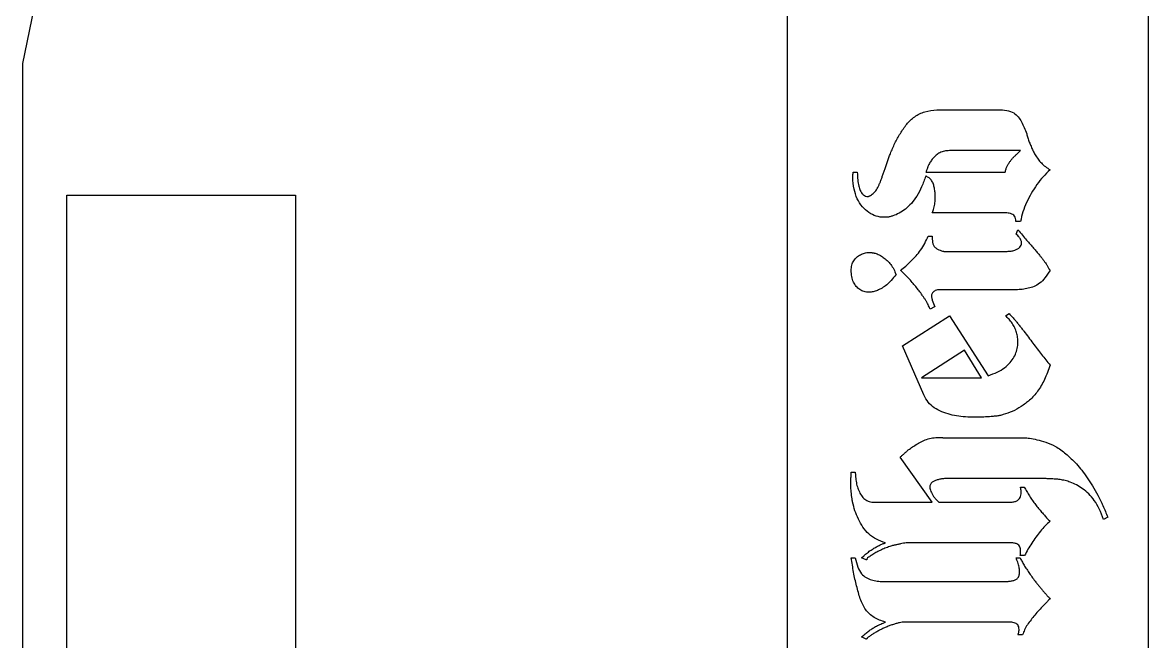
# Model space of a CAD drawing. Extents: x 0 to 594, y 2 to 599.
# Drawn here: x 547.37 to 594.12, y 271.62 to 297.29 of the extents above; entities that cross this region are included whole.
import ezdxf

# ---------------------------------------------------------------- set-up
doc = ezdxf.new("R2010")
doc.units = 0
doc.layers.add('area_engraving', color=7, linetype='CONTINUOUS')
doc.layers.add('cutting', color=7, linetype='CONTINUOUS')

msp = doc.modelspace()

# ---------------------------------------------------------------- linework, layer by layer
at = {"layer": 'area_engraving', "color": 7}
for points in [[(585.33547, 293.674725), (587.71743, 293.674725)], [(588.80128, 291.981399), (585.85488, 291.981399)], [(581.85862, 291.089569), (582.02796, 291.089569)], [(584.87275, 291.089577), (588.1691, 291.089577)], [(584.88403, 291.089577), (584.87275, 291.089577)], [(584.8839, 290.920233), (584.87275, 290.920244)], [(587.99959, 289.407522), (585.1435, 289.407522)], [(588.80108, 289.04628), (588.60917, 289.04628)], [(584.97435, 288.436512), (585.14368, 288.436512)], [(588.62061, 288.515531), (588.69961, 288.696153)], [(585.68546, 287.804331), (588.24803, 287.804331)], [(583.64226, 286.833486), (583.63097, 286.833489)], [(588.62063, 286.212591), (585.4936, 286.212591)], [(585.23399, 285.5014), (585.05337, 285.41109)], [(585.24539, 285.501397), (585.23399, 285.5014)], [(588.1804, 285.131338), (588.33844, 285.221648)], [(583.9019, 283.889559), (585.85488, 285.131336), (587.4579, 282.647781)], [(584.79373, 281.846261), (583.90191, 283.88955), (583.9019, 283.889559)], [(585.59521, 280.072854), (588.9593, 280.072854)], [(585.14368, 277.397389), (583.81159, 279.271344)], [(581.77953, 278.65046), (581.93757, 278.65046)], [(589.60277, 278.379524), (585.76455, 278.379524)], [(588.80114, 278.02957), (588.95918, 278.02957)], [(582.7504, 277.397394), (585.14365, 277.397394), (585.14368, 277.397389)], [(585.4145, 277.397392), (588.33832, 277.397392)], [(592.42499, 276.776499), (592.25566, 276.686189)], [(588.34962, 275.715356), (584.16145, 275.715356)], [(581.77959, 275.09428), (581.93763, 275.09428)], [(582.40036, 275.004149), (582.20845, 275.094459)], [(588.62062, 275.094277), (588.78995, 275.094277)], [(588.97047, 275.18477), (588.78985, 275.18477)], [(583.11168, 274.112147), (588.1691, 274.112147)], [(583.20201, 272.430094), (583.1907, 272.430102)], [(588.09007, 272.430091), (583.98091, 272.430091)], [(582.40044, 271.718891), (582.20853, 271.809201)], [(588.89159, 271.899517), (588.69968, 271.899517)]]:
    msp.add_lwpolyline(points, dxfattribs=at)
msp.add_lwpolyline([(584.69212, 282.55747), (587.18697, 282.55747), (586.47577, 283.708936)], close=True, dxfattribs=at)
for points, knots in [([(583.40507, 291.857214), (583.463769, 292.002556), (583.580564, 292.291747), (583.812032, 292.697872), (584.067448, 293.082964), (584.398887, 293.411662), (584.840067, 293.619062), (585.16479, 293.655548), (585.33547, 293.674725)], [0, 0, 0, 0, 0.469727, 0.934631, 1.399507, 1.85379, 2.316651, 2.829499, 2.829499, 2.829499, 2.829499]), ([(587.71743, 293.674725), (587.727052, 293.674725), (587.745452, 293.674725), (587.771786, 293.674725), (587.796026, 293.674725), (587.819011, 293.674727), (587.841578, 293.674717), (587.982102, 293.674947), (588.214658, 293.659425), (588.516822, 293.570172), (588.721326, 293.389576), (588.849085, 293.17005), (588.969235, 292.937237), (589.029649, 292.76828), (589.06075, 292.681303)], [0, 0, 0, 0, 0.028867, 0.0552, 0.079, 0.101589, 0.124156, 0.1467, 0.523159, 0.821859, 1.071785, 1.319509, 1.58035, 1.857088, 1.857088, 1.857088, 1.857088]), ([(589.06075, 292.681303), (589.068572, 292.653252), (589.084494, 292.596153), (589.111192, 292.509708), (589.138393, 292.422567), (589.171434, 292.336589), (589.205024, 292.249924), (589.254055, 292.131473), (589.316252, 291.978841), (589.416242, 291.802025), (589.53175, 291.629347), (589.66983, 291.464138), (589.837179, 291.312582), (589.965201, 291.225188), (590.03157, 291.179881)], [0, 0, 0, 0, 0.087357, 0.177822, 0.271427, 0.361118, 0.454056, 0.550264, 0.745766, 0.947882, 1.158358, 1.368425, 1.592186, 1.833069, 1.833069, 1.833069, 1.833069]), ([(582.02796, 291.089569), (582.032073, 290.980712), (582.03945, 290.785477), (582.077126, 290.526737), (582.1392, 290.333088), (582.221258, 290.199313), (582.313717, 290.112076), (582.395454, 290.083892), (582.445702, 290.08478), (582.468033, 290.085646), (582.489873, 290.08205), (582.507573, 290.09345), (582.52654, 290.100274), (582.566303, 290.112933), (582.618924, 290.153478), (582.690886, 290.208861), (582.764586, 290.275233), (582.828363, 290.358922), (582.885561, 290.453445), (582.923116, 290.540635), (582.953637, 290.611648), (582.975969, 290.664427), (583.000527, 290.719241), (583.021447, 290.779284), (583.044415, 290.843105), (583.074888, 290.935834), (583.120366, 291.055663), (583.172357, 291.206435), (583.225956, 291.363619), (583.278783, 291.526942), (583.33921, 291.692526), (583.383043, 291.802134), (583.40507, 291.857214)], [0, 0, 0, 0, 0.326666, 0.585873, 0.782223, 0.932203, 1.052207, 1.157341, 1.17993, 1.202497, 1.225041, 1.243005, 1.263255, 1.285835, 1.367607, 1.458699, 1.559873, 1.663505, 1.773214, 1.89052, 1.94784, 2.005151, 2.062454, 2.127935, 2.195769, 2.265967, 2.420709, 2.580181, 2.7444, 2.918924, 3.095101, 3.273059, 3.273059, 3.273059, 3.273059]), ([(585.85488, 291.981399), (585.783707, 291.97773), (585.647336, 291.9707), (585.455882, 291.90494), (585.298691, 291.794865), (585.171224, 291.662623), (585.062986, 291.523344), (585.001815, 291.406965), (584.963687, 291.325186), (584.944155, 291.276403), (584.931773, 291.225681), (584.90806, 291.180992), (584.893335, 291.13536), (584.887102, 291.104692), (584.88403, 291.089577)], [0, 0, 0, 0, 0.213052, 0.40822, 0.597827, 0.7832, 0.957803, 1.12508, 1.176158, 1.228565, 1.282503, 1.331926, 1.379529, 1.425788, 1.425788, 1.425788, 1.425788]), ([(588.1691, 291.089577), (588.18021, 291.133375), (588.201981, 291.219205), (588.2515, 291.340538), (588.313377, 291.450613), (588.382647, 291.550066), (588.453875, 291.640942), (588.52101, 291.713502), (588.58042, 291.77079), (588.628798, 291.816581), (588.678237, 291.856343), (588.719908, 291.900553), (588.7616, 291.941624), (588.788331, 291.968419), (588.80128, 291.981399)], [0, 0, 0, 0, 0.135431, 0.265404, 0.391734, 0.513507, 0.628693, 0.737877, 0.809717, 0.876289, 0.937653, 0.999729, 1.058267, 1.113269, 1.113269, 1.113269, 1.113269]), ([(583.50679, 289.272066), (583.486732, 289.266996), (583.446615, 289.256855), (583.386265, 289.242588), (583.327091, 289.224695), (583.265977, 289.220706), (583.205829, 289.21635), (583.054078, 289.213279), (582.808777, 289.246912), (582.495503, 289.403605), (582.224143, 289.652735), (582.006275, 289.98692), (581.877715, 290.403393), (581.847002, 290.711608), (581.847328, 290.88428), (581.847317, 290.903095), (581.847326, 290.92191), (581.847292, 290.940725), (581.847406, 290.959538), (581.847053, 290.976285), (581.848249, 290.991908), (581.851568, 291.007294), (581.861387, 291.023337), (581.857784, 291.044592), (581.858829, 291.066947), (581.85869, 291.082029), (581.85862, 291.089569)], [0, 0, 0, 0, 0.062056, 0.124116, 0.18618, 0.246708, 0.307032, 0.367256, 0.701992, 1.036899, 1.401909, 1.795394, 2.219024, 2.696922, 2.718245, 2.73706, 2.753366, 2.774689, 2.793504, 2.80981, 2.824914, 2.84043, 2.856738, 2.879316, 2.901894, 2.924471, 2.924471, 2.924471, 2.924471]), ([(584.87275, 290.920244), (584.818865, 290.770116), (584.717016, 290.48636), (584.520513, 290.102555), (584.353364, 289.891175), (584.27443, 289.791355)], [0, 0, 0, 0, 0.478463, 0.904345, 1.285415, 1.285415, 1.285415, 1.285415]), ([(585.1887, 290.592855), (585.166822, 290.643283), (585.125097, 290.739457), (585.018951, 290.856714), (584.928771, 290.899128), (584.8839, 290.920233)], [0, 0, 0, 0, 0.164357, 0.313458, 0.461121, 0.461121, 0.461121, 0.461121]), ([(590.03157, 291.179881), (589.933546, 291.087584), (589.734744, 290.900399), (589.474048, 290.573161), (589.327393, 290.331985), (589.25263, 290.209036)], [0, 0, 0, 0, 0.403568, 0.818469, 1.249936, 1.249936, 1.249936, 1.249936]), ([(585.1435, 289.407522), (585.155712, 289.436601), (585.181144, 289.497158), (585.210469, 289.595611), (585.235324, 289.702398), (585.254, 289.815508), (585.265268, 289.93242), (585.269604, 290.074877), (585.261953, 290.239077), (585.237075, 290.421083), (585.204632, 290.536282), (585.1887, 290.592855)], [0, 0, 0, 0, 0.094558, 0.196921, 0.307674, 0.423361, 0.540558, 0.659779, 0.850638, 1.033169, 1.209312, 1.209312, 1.209312, 1.209312]), ([(589.25263, 290.209036), (589.184733, 290.083678), (589.050795, 289.83639), (588.898257, 289.44615), (588.833292, 289.178828), (588.80108, 289.04628)], [0, 0, 0, 0, 0.427472, 0.843257, 1.252176, 1.252176, 1.252176, 1.252176]), ([(584.27443, 289.791355), (584.193136, 289.711085), (584.038534, 289.558429), (583.780214, 289.378166), (583.595371, 289.306439), (583.50679, 289.272066)], [0, 0, 0, 0, 0.342582, 0.651511, 0.935784, 0.935784, 0.935784, 0.935784]), ([(588.60917, 289.04628), (588.609274, 289.088789), (588.609463, 289.165702), (588.567522, 289.270917), (588.48534, 289.334013), (588.390393, 289.369448), (588.288151, 289.395791), (588.206837, 289.408293), (588.150072, 289.407425), (588.119976, 289.407548), (588.089875, 289.407515), (588.059775, 289.407524), (588.029675, 289.407522), (588.009616, 289.407522), (587.99959, 289.407522)], [0, 0, 0, 0, 0.12699, 0.229768, 0.325972, 0.427766, 0.532725, 0.642718, 0.67284, 0.70294, 0.733018, 0.76314, 0.79324, 0.823318, 0.823318, 0.823318, 0.823318]), ([(584.46635, 287.612423), (584.532156, 287.693432), (584.665835, 287.857992), (584.835444, 288.135269), (584.927427, 288.334751), (584.97435, 288.436512)], [0, 0, 0, 0, 0.312872, 0.635567, 0.971598, 0.971598, 0.971598, 0.971598]), ([(585.14368, 288.436512), (585.14368, 288.428986), (585.14368, 288.413934), (585.14368, 288.391357), (585.14368, 288.369198), (585.14368, 288.348293), (585.143681, 288.329474), (585.143663, 288.271289), (585.144305, 288.177222), (585.187226, 288.054443), (585.262563, 287.95836), (585.36038, 287.895003), (585.461559, 287.840613), (585.543349, 287.828868), (585.589282, 287.808477), (585.608463, 287.805067), (585.627386, 287.804179), (585.646201, 287.804373), (585.665001, 287.804318), (585.678364, 287.804327), (585.68546, 287.804331)], [0, 0, 0, 0, 0.022579, 0.045156, 0.06773, 0.089056, 0.107872, 0.12418, 0.263686, 0.387464, 0.507162, 0.622352, 0.735116, 0.84866, 0.866136, 0.885309, 0.906635, 0.922946, 0.941746, 0.963035, 0.963035, 0.963035, 0.963035]), ([(588.24803, 287.804331), (588.304687, 287.806176), (588.411624, 287.809658), (588.560882, 287.843852), (588.684823, 287.897069), (588.776408, 287.970963), (588.834534, 288.057719), (588.849877, 288.143072), (588.841908, 288.215742), (588.822461, 288.276958), (588.790269, 288.337755), (588.745524, 288.398161), (588.688595, 288.458678), (588.644044, 288.495934), (588.62061, 288.515531)], [0, 0, 0, 0, 0.169713, 0.320326, 0.456729, 0.570753, 0.668879, 0.763345, 0.823877, 0.886952, 0.954825, 1.029326, 1.111853, 1.203432, 1.203432, 1.203432, 1.203432]), ([(588.69961, 288.696153), (588.76169, 288.620297), (588.879003, 288.476951), (589.04801, 288.27717), (589.202778, 288.103069), (589.343893, 287.945428), (589.472265, 287.79518), (589.576129, 287.664139), (589.665479, 287.556688), (589.736907, 287.466292), (589.805099, 287.376514), (589.872998, 287.286654), (589.937563, 287.19113), (589.961543, 287.108675), (589.994738, 287.072736), (590.002395, 287.061414), (590.007546, 287.048542), (590.017528, 287.038998), (590.024706, 287.027345), (590.029283, 287.018727), (590.03174, 287.014102)], [0, 0, 0, 0, 0.294062, 0.55569, 0.78496, 0.992875, 1.190421, 1.377696, 1.494456, 1.609643, 1.723289, 1.832666, 1.947544, 2.068714, 2.080284, 2.093856, 2.109578, 2.121148, 2.13472, 2.150441, 2.150441, 2.150441, 2.150441]), ([(581.98279, 286.348066), (581.941652, 286.407782), (581.856348, 286.531612), (581.793013, 286.763035), (581.772348, 287.001229), (581.793021, 287.227637), (581.867154, 287.421657), (581.959889, 287.511779), (582.00537, 287.555978)], [0, 0, 0, 0, 0.216199, 0.448316, 0.70894, 0.931122, 1.126796, 1.315129, 1.315129, 1.315129, 1.315129]), ([(582.00537, 287.555978), (582.054314, 287.594703), (582.151197, 287.671357), (582.327021, 287.738092), (582.465422, 287.761323), (582.558585, 287.758283), (582.603813, 287.754622), (582.648514, 287.748163), (582.691928, 287.740578), (582.733281, 287.732919), (582.82065, 287.717586), (582.948415, 287.657132), (583.117002, 287.557086), (583.217568, 287.467148), (583.26972, 287.420508)], [0, 0, 0, 0, 0.186203, 0.36858, 0.5575, 0.602657, 0.647967, 0.693567, 0.738095, 0.780167, 0.819788, 1.003799, 1.198057, 1.407316, 1.407316, 1.407316, 1.407316]), ([(583.82288, 287.014112), (583.895852, 287.073992), (584.044307, 287.195812), (584.258833, 287.395922), (584.396372, 287.539416), (584.46635, 287.612423)], [0, 0, 0, 0, 0.283139, 0.576023, 0.879377, 0.879377, 0.879377, 0.879377]), ([(583.26972, 287.420508), (583.320641, 287.36866), (583.425816, 287.261571), (583.550016, 287.061017), (583.610659, 286.911433), (583.64226, 286.833486)], [0, 0, 0, 0, 0.21752, 0.449272, 0.701442, 0.701442, 0.701442, 0.701442]), ([(584.3083, 286.517401), (584.257488, 286.576486), (584.156353, 286.694088), (583.994306, 286.860041), (583.879891, 286.962873), (583.82288, 287.014112)], [0, 0, 0, 0, 0.233752, 0.465258, 0.695181, 0.695181, 0.695181, 0.695181]), ([(590.03174, 287.014102), (589.963888, 286.908231), (589.839499, 286.714145), (589.616343, 286.481634), (589.374489, 286.3401), (589.127367, 286.268942), (588.877616, 286.220626), (588.707004, 286.215291), (588.62063, 286.212591)], [0, 0, 0, 0, 0.376819, 0.690797, 0.956698, 1.206616, 1.459041, 1.717868, 1.717868, 1.717868, 1.717868]), ([(583.63097, 286.833489), (583.569722, 286.754528), (583.454055, 286.605411), (583.261128, 286.418111), (583.06543, 286.279497), (582.873668, 286.18476), (582.691075, 286.125101), (582.501899, 286.103518), (582.310873, 286.126972), (582.123061, 286.207107), (582.02997, 286.300655), (581.98279, 286.348066)], [0, 0, 0, 0, 0.299533, 0.56567, 0.803354, 1.015955, 1.205189, 1.376808, 1.582954, 1.776665, 1.975726, 1.975726, 1.975726, 1.975726]), ([(585.05337, 285.41109), (585.04023, 285.441727), (585.013375, 285.504339), (584.967468, 285.598079), (584.918804, 285.696409), (584.856014, 285.791449), (584.792579, 285.889599), (584.706973, 286.015934), (584.594532, 286.167453), (584.455709, 286.344797), (584.357639, 286.459629), (584.3083, 286.517401)], [0, 0, 0, 0, 0.099986, 0.204337, 0.313164, 0.428701, 0.545596, 0.663884, 0.886412, 1.111499, 1.339393, 1.339393, 1.339393, 1.339393]), ([(585.4936, 286.212591), (585.450945, 286.211153), (585.374588, 286.20858), (585.271506, 286.185753), (585.2019, 286.136956), (585.148226, 286.088811), (585.116026, 286.029104), (585.108576, 285.975319), (585.110777, 285.931956), (585.114643, 285.898034), (585.120284, 285.864058), (585.128865, 285.83048), (585.1372, 285.796897), (585.139853, 285.766453), (585.151923, 285.744177), (585.159279, 285.725283), (585.165118, 285.70579), (585.174463, 285.687728), (585.181751, 285.668779), (585.189124, 285.647247), (585.197883, 285.623228), (585.208925, 285.596743), (585.222753, 285.572051), (585.230131, 285.54647), (585.237904, 285.523992), (585.242895, 285.508928), (585.24539, 285.501397)], [0, 0, 0, 0, 0.128238, 0.229558, 0.310276, 0.380345, 0.444314, 0.509068, 0.540453, 0.574528, 0.61144, 0.643687, 0.678382, 0.715531, 0.733494, 0.75376, 0.776371, 0.794335, 0.814604, 0.837221, 0.862623, 0.891285, 0.923267, 0.94707, 0.97087, 0.994668, 0.994668, 0.994668, 0.994668]), ([(588.33844, 285.221648), (588.375428, 285.181685), (588.448646, 285.102579), (588.553976, 284.982065), (588.654768, 284.860862), (588.752936, 284.73835), (588.850827, 284.614207), (588.978732, 284.448498), (589.134122, 284.241621), (589.318746, 283.997208), (589.440617, 283.834819), (589.5012, 283.754093)], [0, 0, 0, 0, 0.163353, 0.323356, 0.4801, 0.636227, 0.794316, 0.954382, 1.264204, 1.570511, 1.873304, 1.873304, 1.873304, 1.873304]), ([(588.56422, 284.634627), (588.529877, 284.697486), (588.462065, 284.821605), (588.332943, 284.989428), (588.23111, 285.084163), (588.1804, 285.131338)], [0, 0, 0, 0, 0.214704, 0.423946, 0.631498, 0.631498, 0.631498, 0.631498]), ([(588.68839, 283.900847), (588.690604, 283.90792), (588.694729, 283.921098), (588.698719, 283.939998), (588.700037, 283.959371), (588.699589, 283.979875), (588.699702, 284.002452), (588.699854, 284.087087), (588.689613, 284.233664), (588.645108, 284.439679), (588.591346, 284.56925), (588.56422, 284.634627)], [0, 0, 0, 0, 0.02223, 0.04142, 0.057776, 0.080355, 0.102932, 0.125506, 0.334267, 0.542424, 0.754416, 0.754416, 0.754416, 0.754416]), ([(587.4579, 282.647781), (587.587164, 282.693838), (587.827829, 282.779587), (588.140451, 282.960159), (588.374357, 283.17508), (588.535684, 283.40924), (588.648903, 283.649863), (588.675397, 283.81826), (588.68839, 283.900847)], [0, 0, 0, 0, 0.411114, 0.765412, 1.075168, 1.355286, 1.614712, 1.864398, 1.864398, 1.864398, 1.864398]), ([(589.5012, 283.754093), (589.560847, 283.677468), (589.678614, 283.526181), (589.855432, 283.304111), (589.97352, 283.159429), (590.03178, 283.088048)], [0, 0, 0, 0, 0.29131, 0.575159, 0.851573, 0.851573, 0.851573, 0.851573]), ([(590.03178, 283.088048), (589.959522, 282.884751), (589.824586, 282.505109), (589.54716, 282.002601), (589.300524, 281.749991), (589.18511, 281.631782)], [0, 0, 0, 0, 0.64732, 1.208822, 1.702678, 1.702678, 1.702678, 1.702678]), ([(585.5388, 281.14635), (585.430993, 281.196868), (585.219936, 281.295768), (584.959426, 281.539585), (584.849465, 281.743106), (584.79373, 281.846261)], [0, 0, 0, 0, 0.355786, 0.696538, 1.046761, 1.046761, 1.046761, 1.046761]), ([(589.18511, 281.631782), (589.068403, 281.539373), (588.842927, 281.360839), (588.474048, 281.155228), (588.215868, 281.073357), (588.09009, 281.033471)], [0, 0, 0, 0, 0.446289, 0.862227, 1.257354, 1.257354, 1.257354, 1.257354]), ([(586.61124, 280.931861), (586.487618, 280.940534), (586.242706, 280.957717), (585.882367, 281.029287), (585.653031, 281.107429), (585.5388, 281.14635)], [0, 0, 0, 0, 0.371569, 0.736128, 1.097916, 1.097916, 1.097916, 1.097916]), ([(588.09009, 281.033471), (588.065055, 281.026153), (588.015192, 281.011576), (587.939764, 280.993527), (587.86512, 280.974767), (587.788959, 280.970067), (587.713802, 280.96196), (587.625724, 280.952521), (587.523532, 280.947153), (587.406911, 280.93927), (587.287783, 280.9316), (587.166131, 280.925066), (587.041919, 280.921366), (586.941133, 280.920502), (586.865457, 280.920569), (586.81654, 280.920619), (586.7672, 280.920383), (586.716558, 280.921386), (586.663797, 280.925087), (586.628786, 280.929599), (586.61124, 280.931861)], [0, 0, 0, 0, 0.078223, 0.1558, 0.232806, 0.308442, 0.384077, 0.459713, 0.574102, 0.690994, 0.81039, 0.932221, 1.056458, 1.183155, 1.234572, 1.283489, 1.329905, 1.382592, 1.43541, 1.488476, 1.488476, 1.488476, 1.488476]), ([(584.68083, 279.903522), (584.755415, 279.939834), (584.905688, 280.012995), (585.155273, 280.071416), (585.337013, 280.084414), (585.444725, 280.084145), (585.474825, 280.084062), (585.503262, 280.084448), (585.531772, 280.083133), (585.561916, 280.079147), (585.583531, 280.075061), (585.59521, 280.072854)], [0, 0, 0, 0, 0.24822, 0.500115, 0.763035, 0.793157, 0.823257, 0.853335, 0.878467, 0.908801, 0.944457, 0.944457, 0.944457, 0.944457]), ([(588.9593, 280.072854), (589.034388, 280.067896), (589.210507, 280.056268), (589.507358, 279.986896), (589.874332, 279.897302), (590.289324, 279.714212), (590.717141, 279.402078), (590.983155, 279.133902), (591.12677, 278.989121)], [0, 0, 0, 0, 0.225423, 0.528735, 0.912126, 1.358002, 1.878991, 2.490276, 2.490276, 2.490276, 2.490276]), ([(583.81159, 279.271344), (583.827085, 279.284272), (583.858983, 279.310885), (583.907601, 279.35261), (583.95855, 279.393879), (584.004681, 279.441638), (584.054057, 279.486324), (584.142166, 279.564621), (584.281155, 279.66622), (584.472851, 279.791664), (584.610409, 279.865647), (584.68083, 279.903522)], [0, 0, 0, 0, 0.060537, 0.124619, 0.192248, 0.256988, 0.323561, 0.392009, 0.610514, 0.839095, 1.078854, 1.078854, 1.078854, 1.078854]), ([(581.77953, 277.826372), (581.774999, 277.871081), (581.766034, 277.959544), (581.758754, 278.09136), (581.75625, 278.205176), (581.757873, 278.300116), (581.760713, 278.375486), (581.770077, 278.44791), (581.76847, 278.518404), (581.772617, 278.586195), (581.777283, 278.62957), (581.77953, 278.65046)], [0, 0, 0, 0, 0.134798, 0.266717, 0.395937, 0.476223, 0.551576, 0.622098, 0.694859, 0.762697, 0.825727, 0.825727, 0.825727, 0.825727]), ([(581.93757, 278.65046), (581.940124, 278.632903), (581.945233, 278.59779), (581.952119, 278.545057), (581.962156, 278.49233), (581.960383, 278.437545), (581.965085, 278.381111), (581.977002, 278.265957), (582.010902, 278.095797), (582.087984, 277.879848), (582.186127, 277.679437), (582.32889, 277.513108), (582.527346, 277.412158), (582.673569, 277.40248), (582.7504, 277.397394)], [0, 0, 0, 0, 0.053216, 0.106434, 0.159652, 0.213601, 0.270171, 0.329458, 0.560941, 0.788251, 1.016022, 1.22738, 1.434376, 1.663561, 1.663561, 1.663561, 1.663561]), ([(591.12677, 278.989121), (591.202887, 278.901098), (591.361251, 278.717965), (591.582479, 278.411297), (591.720953, 278.189708), (591.79281, 278.074721)], [0, 0, 0, 0, 0.348986, 0.726071, 1.132813, 1.132813, 1.132813, 1.132813]), ([(585.76455, 278.379524), (585.76162, 278.379524), (585.754924, 278.379524), (585.743624, 278.379524), (585.730232, 278.379523), (585.715583, 278.379528), (585.700517, 278.379509), (585.638793, 278.379807), (585.532491, 278.366572), (585.384875, 278.337116), (585.249045, 278.295067), (585.131152, 278.235133), (585.055178, 278.135973), (585.036871, 278.030221), (585.050236, 277.932667), (585.082184, 277.841478), (585.132577, 277.74317), (585.201608, 277.634475), (585.297326, 277.518184), (585.373305, 277.439859), (585.4145, 277.397392)], [0, 0, 0, 0, 0.008789, 0.020089, 0.0339, 0.048967, 0.064033, 0.0791, 0.234116, 0.383928, 0.530297, 0.660674, 0.773563, 0.891149, 0.97205, 1.067245, 1.179433, 1.302951, 1.452809, 1.630282, 1.630282, 1.630282, 1.630282]), ([(590.24624, 278.356944), (590.181033, 278.36143), (590.055706, 278.370051), (589.875025, 278.377608), (589.754545, 278.379561), (589.689303, 278.379522), (589.674237, 278.379524), (589.657081, 278.379524), (589.638681, 278.379524), (589.619881, 278.379524), (589.608192, 278.379524), (589.60277, 278.379524)], [0, 0, 0, 0, 0.196076, 0.376856, 0.542447, 0.557514, 0.572581, 0.587647, 0.608981, 0.627781, 0.644047, 0.644047, 0.644047, 0.644047]), ([(592.25566, 276.686189), (592.199873, 276.832607), (592.0954, 277.106802), (591.888766, 277.467331), (591.649707, 277.746899), (591.393903, 277.956847), (591.137265, 278.123102), (590.889208, 278.229706), (590.661109, 278.299191), (590.453173, 278.342566), (590.314581, 278.352196), (590.24624, 278.356944)], [0, 0, 0, 0, 0.469601, 0.879419, 1.239679, 1.566497, 1.869245, 2.154019, 2.373042, 2.584104, 2.789422, 2.789422, 2.789422, 2.789422]), ([(583.20189, 275.715349), (583.072387, 275.758461), (582.821903, 275.841847), (582.498083, 276.068578), (582.254483, 276.364527), (582.071603, 276.696464), (581.925687, 277.044522), (581.849045, 277.33311), (581.808668, 277.549015), (581.789355, 277.688406), (581.782779, 277.78075), (581.77953, 277.826372)], [0, 0, 0, 0, 0.407863, 0.788891, 1.167116, 1.547976, 1.922538, 2.296797, 2.440965, 2.581458, 2.718641, 2.718641, 2.718641, 2.718641]), ([(588.33832, 277.397392), (588.392895, 277.399302), (588.491973, 277.40277), (588.625435, 277.438472), (588.72462, 277.503801), (588.789283, 277.59112), (588.82794, 277.692637), (588.836298, 277.778517), (588.834188, 277.841496), (588.830467, 277.879227), (588.823926, 277.916796), (588.816153, 277.954298), (588.808687, 277.991942), (588.803656, 278.017027), (588.80114, 278.02957)], [0, 0, 0, 0, 0.163547, 0.29691, 0.408932, 0.512792, 0.617616, 0.731199, 0.768848, 0.806665, 0.844817, 0.883192, 0.921568, 0.959946, 0.959946, 0.959946, 0.959946]), ([(588.95918, 278.02957), (588.992846, 277.966917), (589.06063, 277.840768), (589.174449, 277.65667), (589.294479, 277.476983), (589.424225, 277.30835), (589.552127, 277.146515), (589.656774, 277.017847), (589.742037, 276.923399), (589.801788, 276.855276), (589.861933, 276.790114), (589.914749, 276.722246), (589.971546, 276.662036), (590.011747, 276.625326), (590.03163, 276.60717)], [0, 0, 0, 0, 0.213328, 0.429527, 0.649048, 0.86128, 1.067557, 1.267985, 1.358606, 1.449229, 1.539856, 1.624487, 1.707016, 1.787781, 1.787781, 1.787781, 1.787781]), ([(591.79281, 278.074721), (591.868176, 277.94734), (592.025267, 277.681831), (592.234534, 277.246984), (592.359865, 276.937377), (592.42499, 276.776499)], [0, 0, 0, 0, 0.443869, 0.925191, 1.44583, 1.44583, 1.44583, 1.44583]), ([(590.03163, 276.60717), (589.961916, 276.543955), (589.819786, 276.415074), (589.623904, 276.195216), (589.505229, 276.034505), (589.44461, 275.952414)], [0, 0, 0, 0, 0.282186, 0.575311, 0.881374, 0.881374, 0.881374, 0.881374]), ([(589.44461, 275.952414), (589.38606, 275.869369), (589.269736, 275.704379), (589.111264, 275.44814), (589.017231, 275.272242), (588.97047, 275.18477)], [0, 0, 0, 0, 0.304789, 0.605545, 0.90306, 0.90306, 0.90306, 0.90306]), ([(582.33265, 275.207349), (582.384361, 275.250281), (582.484552, 275.33346), (582.639234, 275.442887), (582.790643, 275.534255), (582.935768, 275.608803), (583.070999, 275.6705), (583.15983, 275.700937), (583.20189, 275.715349)], [0, 0, 0, 0, 0.201573, 0.390546, 0.567801, 0.731614, 0.879858, 1.013169, 1.013169, 1.013169, 1.013169]), ([(583.42767, 275.579886), (583.360532, 275.556363), (583.226572, 275.509427), (583.030231, 275.426119), (582.845767, 275.33483), (582.669212, 275.243396), (582.551686, 275.136751), (582.420724, 275.085115), (582.423145, 275.030346), (582.422375, 275.023484), (582.425128, 275.013465), (582.414387, 275.015204), (582.40747, 275.010262), (582.402847, 275.006287), (582.40036, 275.004149)], [0, 0, 0, 0, 0.21347, 0.425936, 0.637985, 0.83573, 1.005898, 1.1506, 1.158127, 1.165653, 1.17318, 1.180817, 1.189238, 1.199041, 1.199041, 1.199041, 1.199041]), ([(584.16145, 275.715356), (584.127126, 275.714252), (584.05484, 275.711927), (583.941555, 275.696318), (583.820987, 275.668722), (583.692207, 275.646057), (583.560515, 275.615442), (583.472342, 275.591842), (583.42767, 275.579886)], [0, 0, 0, 0, 0.102979, 0.216868, 0.342326, 0.473934, 0.609033, 0.747764, 0.747764, 0.747764, 0.747764]), ([(588.78985, 275.18477), (588.792099, 275.189728), (588.796487, 275.199402), (588.800326, 275.214679), (588.801387, 275.230333), (588.801074, 275.247073), (588.801175, 275.265891), (588.801145, 275.284289), (588.801151, 275.301432), (588.80115, 275.316481), (588.801151, 275.331532), (588.801148, 275.346583), (588.801159, 275.361639), (588.801049, 275.400509), (588.803641, 275.462406), (588.778527, 275.543572), (588.736134, 275.621582), (588.647163, 275.682333), (588.512641, 275.710661), (588.409084, 275.713644), (588.34962, 275.715356)], [0, 0, 0, 0, 0.01631, 0.031827, 0.046933, 0.063241, 0.082057, 0.103383, 0.118435, 0.133485, 0.148533, 0.163586, 0.17864, 0.193693, 0.280277, 0.362458, 0.4457, 0.541786, 0.674136, 0.852621, 0.852621, 0.852621, 0.852621]), ([(582.15212, 273.389658), (582.099316, 273.567595), (581.991344, 273.931439), (581.868262, 274.50124), (581.80959, 274.893642), (581.77959, 275.09428)], [0, 0, 0, 0, 0.556683, 1.138301, 1.746834, 1.746834, 1.746834, 1.746834]), ([(581.93763, 275.09428), (581.97115, 274.963566), (582.03076, 274.731107), (582.179816, 274.437017), (582.388398, 274.260758), (582.617283, 274.176549), (582.856753, 274.120836), (583.024769, 274.115109), (583.11168, 274.112147)], [0, 0, 0, 0, 0.40476, 0.719817, 0.970839, 1.202604, 1.445453, 1.705691, 1.705691, 1.705691, 1.705691]), ([(582.20845, 275.094459), (582.218091, 275.101549), (582.236425, 275.115034), (582.262226, 275.134498), (582.286779, 275.148288), (582.30297, 275.167725), (582.318272, 275.18633), (582.327731, 275.200159), (582.33265, 275.207349)], [0, 0, 0, 0, 0.03589, 0.068255, 0.097106, 0.119308, 0.14341, 0.169517, 0.169517, 0.169517, 0.169517]), ([(588.1691, 274.112147), (588.22148, 274.113325), (588.320926, 274.115563), (588.461081, 274.139286), (588.585362, 274.172149), (588.692338, 274.241079), (588.752277, 274.363184), (588.770872, 274.480251), (588.764266, 274.583681), (588.752622, 274.666609), (588.733631, 274.759678), (588.705764, 274.862776), (588.667904, 274.975789), (588.63691, 275.053456), (588.62062, 275.094277)], [0, 0, 0, 0, 0.156973, 0.298021, 0.425375, 0.541592, 0.666225, 0.820058, 0.892906, 0.976459, 1.07117, 1.177666, 1.296661, 1.428497, 1.428497, 1.428497, 1.428497]), ([(588.78995, 275.094277), (588.812754, 275.046299), (588.861614, 274.943502), (588.953271, 274.7858), (589.061573, 274.618125), (589.179715, 274.441189), (589.308419, 274.261061), (589.4253, 274.100214), (589.534578, 273.967111), (589.624654, 273.857789), (589.715074, 273.751254), (589.805174, 273.646931), (589.8962, 273.546009), (589.957388, 273.475095), (589.994106, 273.438576), (590.001642, 273.431045), (590.009147, 273.423519), (590.016791, 273.415993), (590.02391, 273.408464), (590.048365, 273.388215), (589.973564, 273.354208), (589.944032, 273.305627), (589.897026, 273.253949), (589.84904, 273.207196), (589.800207, 273.157897), (589.704964, 273.063771), (589.572348, 272.917599), (589.401992, 272.722662), (589.294963, 272.587739), (589.24155, 272.520405)], [0, 0, 0, 0, 0.159311, 0.341338, 0.546635, 0.758153, 0.979499, 1.210799, 1.354388, 1.496036, 1.635763, 1.773585, 1.909521, 2.04359, 2.054239, 2.064888, 2.075537, 2.086186, 2.096835, 2.107484, 2.172226, 2.2388, 2.307251, 2.372872, 2.442052, 2.51479, 2.774849, 3.033619, 3.291413, 3.291413, 3.291413, 3.291413]), ([(583.1907, 272.430102), (583.029556, 272.482698), (582.71787, 272.58443), (582.341311, 272.931699), (582.216474, 273.233882), (582.15212, 273.389658)], [0, 0, 0, 0, 0.504531, 0.975864, 1.477357, 1.477357, 1.477357, 1.477357]), ([(582.20853, 271.809201), (582.213177, 271.811631), (582.221837, 271.816157), (582.233279, 271.823624), (582.242325, 271.831451), (582.249934, 271.839337), (582.257507, 271.846824), (582.303462, 271.893014), (582.394169, 271.970107), (582.52926, 272.076332), (582.672635, 272.173801), (582.830247, 272.2643), (583.007592, 272.350825), (583.135195, 272.402852), (583.20201, 272.430094)], [0, 0, 0, 0, 0.015729, 0.029306, 0.040877, 0.051526, 0.062175, 0.072824, 0.24699, 0.418607, 0.588382, 0.766522, 0.963424, 1.179844, 1.179844, 1.179844, 1.179844]), ([(583.64225, 272.362361), (583.593587, 272.34867), (583.49374, 272.32058), (583.34323, 272.267158), (583.194042, 272.206833), (583.048079, 272.141412), (582.908521, 272.070033), (582.818308, 272.016642), (582.773, 271.989828)], [0, 0, 0, 0, 0.151623, 0.311096, 0.478802, 0.634308, 0.790822, 0.948738, 0.948738, 0.948738, 0.948738]), ([(583.98091, 272.430091), (583.949883, 272.428308), (583.880498, 272.424321), (583.767284, 272.399579), (583.686383, 272.375498), (583.64225, 272.362361)], [0, 0, 0, 0, 0.09312, 0.208242, 0.346422, 0.346422, 0.346422, 0.346422]), ([(588.69968, 271.899517), (588.704443, 271.912004), (588.713875, 271.936731), (588.725113, 271.974468), (588.733827, 272.011768), (588.740048, 272.047796), (588.743984, 272.081724), (588.746199, 272.141436), (588.738605, 272.221018), (588.697245, 272.313484), (588.620858, 272.367026), (588.535194, 272.396493), (588.444462, 272.41873), (588.379317, 272.430289), (588.342236, 272.430082), (588.334703, 272.430093), (588.325077, 272.43009), (588.314196, 272.430091), (588.302896, 272.430091), (588.291596, 272.430091), (588.280296, 272.430091), (588.268996, 272.430091), (588.257696, 272.430091), (588.246396, 272.430091), (588.235096, 272.430091), (588.22087, 272.430091), (588.202889, 272.430091), (588.180322, 272.430091), (588.156081, 272.430091), (588.13184, 272.430091), (588.109274, 272.430091), (588.095911, 272.430091), (588.09007, 272.430091)], [0, 0, 0, 0, 0.040082, 0.079372, 0.118015, 0.154931, 0.189006, 0.220387, 0.334116, 0.426672, 0.513471, 0.604787, 0.69788, 0.794033, 0.801566, 0.809099, 0.816633, 0.830444, 0.841744, 0.850533, 0.864344, 0.875644, 0.884433, 0.898244, 0.909544, 0.918333, 0.940922, 0.963488, 0.986033, 1.013644, 1.03621, 1.053733, 1.053733, 1.053733, 1.053733]), ([(589.24155, 272.520405), (589.190212, 272.453388), (589.090693, 272.323476), (588.97145, 272.115141), (588.917751, 271.970153), (588.89159, 271.899517)], [0, 0, 0, 0, 0.253144, 0.490719, 0.716419, 0.716419, 0.716419, 0.716419]), ([(582.773, 271.989828), (582.729804, 271.965113), (582.646678, 271.917553), (582.53547, 271.836213), (582.459762, 271.78272), (582.42823, 271.745672), (582.42328, 271.738675), (582.425002, 271.728217), (582.414542, 271.729941), (582.407527, 271.725006), (582.402919, 271.72103), (582.40044, 271.718891)], [0, 0, 0, 0, 0.149074, 0.28687, 0.414223, 0.424024, 0.432441, 0.440071, 0.447708, 0.456129, 0.465932, 0.465932, 0.465932, 0.465932])]:
    msp.add_open_spline(points, degree=3, knots=knots, dxfattribs=at)
at = {"layer": 'cutting', "color": 5}
for points in [[(579.1209, 595.17068), (579.1209, 240.15718)], [(594.11778, 240.15718), (594.11778, 595.17068)], [(564.371361, 398.0307), (564.371361, 378.03486), (547.372881, 295.59034)], [(547.372881, 295.59034), (547.372881, 229.96835)], [(549.215921, 290.137308), (558.711441, 290.137308), (558.711441, 218.17274)], [(549.215921, 227.672408), (549.215921, 290.137308)]]:
    msp.add_lwpolyline(points, dxfattribs=at)

doc.saveas('drawing.dxf')
